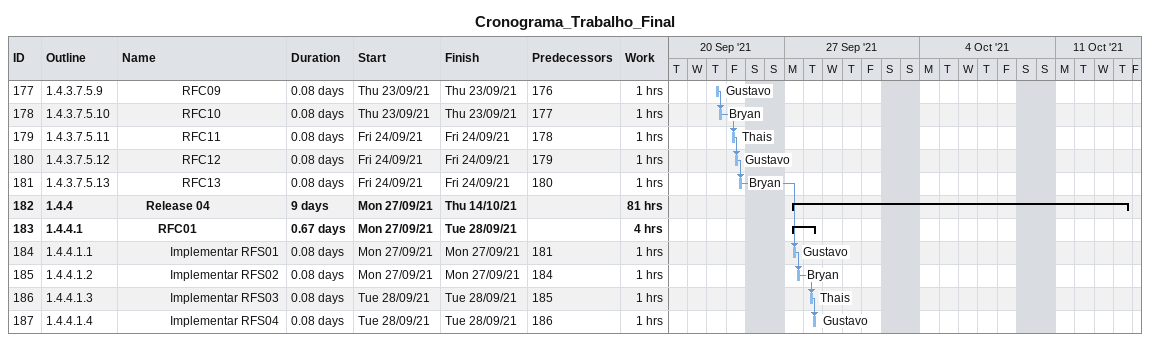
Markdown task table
Cronograma_Trabalho_Final

| ID | WBS | Task | Duration | Start | Finish | Predecessors | Resources | Work (h) |
|---|---|---|---|---|---|---|---|---|
| 177 | 1.4.3.7.5.9 | RFC09 | 0.08d | 2021-09-23 | 2021-09-23 | 176 | Gustavo | 1 |
| 178 | 1.4.3.7.5.10 | RFC10 | 0.08d | 2021-09-23 | 2021-09-23 | 177 | Bryan | 1 |
| 179 | 1.4.3.7.5.11 | RFC11 | 0.08d | 2021-09-24 | 2021-09-24 | 178 | Thais | 1 |
| 180 | 1.4.3.7.5.12 | RFC12 | 0.08d | 2021-09-24 | 2021-09-24 | 179 | Gustavo | 1 |
| 181 | 1.4.3.7.5.13 | RFC13 | 0.08d | 2021-09-24 | 2021-09-24 | 180 | Bryan | 1 |
| 182 | 1.4.4 | **Release 04** | 9d | 2021-09-27 | 2021-10-14 |  |  | 81 |
| 183 | 1.4.4.1 | **RFC01** | 0.67d | 2021-09-27 | 2021-09-28 |  |  | 4 |
| 184 | 1.4.4.1.1 | Implementar RFS01 | 0.08d | 2021-09-27 | 2021-09-27 | 181 | Gustavo | 1 |
| 185 | 1.4.4.1.2 | Implementar RFS02 | 0.08d | 2021-09-27 | 2021-09-27 | 184 | Bryan | 1 |
| 186 | 1.4.4.1.3 | Implementar RFS03 | 0.08d | 2021-09-28 | 2021-09-28 | 185 | Thais | 1 |
| 187 | 1.4.4.1.4 | Implementar RFS04 | 0.08d | 2021-09-28 | 2021-09-28 | 186 | Gustavo | 1 |
